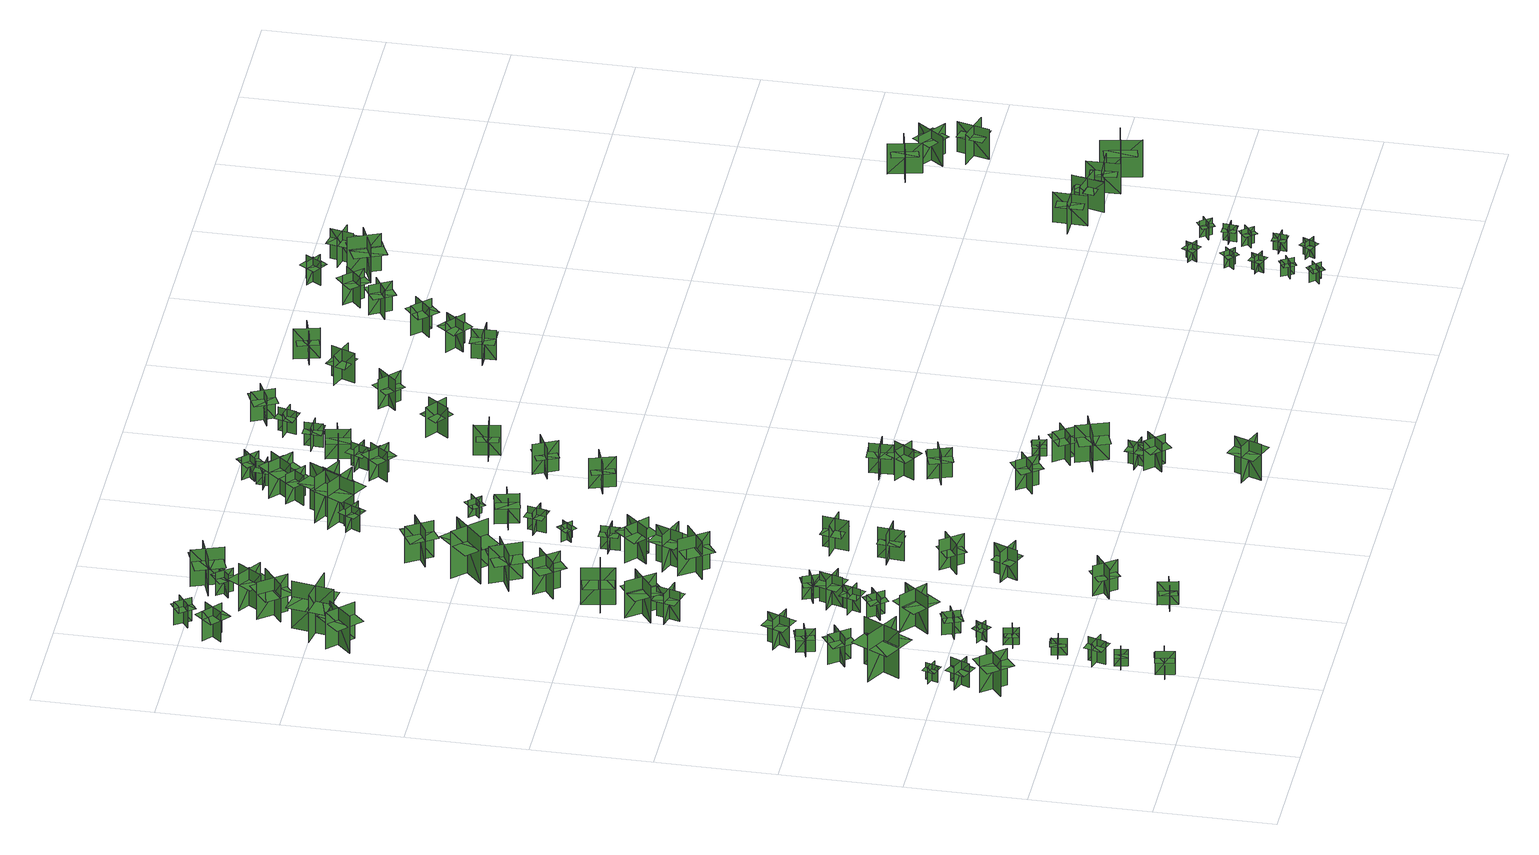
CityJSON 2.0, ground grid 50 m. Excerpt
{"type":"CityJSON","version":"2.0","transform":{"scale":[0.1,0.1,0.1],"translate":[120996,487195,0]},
"CityObjects":{
"tree1":{"type":"SolitaryVegetationObject","geometry":[{"type":"MultiSurface","lod":"1","boundaries":[[[0,1,2]],[[0,2,3]],[[4,5,6]],[[4,6,7]],[[8,9,10]],[[8,10,11]],[[8,11,12]],[[8,12,13]]]}]},
"tree2":{"type":"SolitaryVegetationObject","geometry":[{"type":"MultiSurface","lod":"1","boundaries":[[[14,15,16]],[[14,16,17]],[[18,19,20]],[[18,20,21]],[[22,23,24]],[[22,24,25]],[[22,25,26]],[[22,26,27]]]}]},
"tree3":{"type":"SolitaryVegetationObject","geometry":[{"type":"MultiSurface","lod":"1","boundaries":[[[28,29,30]],[[28,30,31]],[[32,33,34]],[[32,34,35]],[[36,37,38]],[[36,38,39]],[[36,39,40]],[[36,40,41]]]}]},
"tree4":{"type":"SolitaryVegetationObject","geometry":[{"type":"MultiSurface","lod":"1","boundaries":[[[42,43,44]],[[42,44,45]],[[46,47,48]],[[46,48,49]],[[50,51,52]],[[50,52,53]],[[50,53,54]],[[50,54,55]]]}]},
"tree5":{"type":"SolitaryVegetationObject","geometry":[{"type":"MultiSurface","lod":"1","boundaries":[[[56,57,58]],[[56,58,59]],[[60,61,62]],[[60,62,63]],[[64,65,66]],[[64,66,67]],[[64,67,68]],[[64,68,69]]]}]},
"tree6":{"type":"SolitaryVegetationObject","geometry":[{"type":"MultiSurface","lod":"1","boundaries":[[[70,71,72]],[[70,72,73]],[[74,75,76]],[[74,76,77]],[[78,79,80]],[[78,80,81]],[[78,81,82]],[[78,82,83]]]}]},
"tree7":{"type":"SolitaryVegetationObject","geometry":[{"type":"MultiSurface","lod":"1","boundaries":[[[84,85,86]],[[84,86,87]],[[88,89,90]],[[88,90,91]],[[92,93,94]],[[92,94,95]],[[92,95,96]],[[92,96,97]]]}]},
"tree8":{"type":"SolitaryVegetationObject","geometry":[{"type":"MultiSurface","lod":"1","boundaries":[[[98,99,100]],[[98,100,101]],[[102,103,104]],[[102,104,105]],[[106,107,108]],[[106,108,109]],[[106,109,110]],[[106,110,111]]]}]},
"tree9":{"type":"SolitaryVegetationObject","geometry":[{"type":"MultiSurface","lod":"1","boundaries":[[[112,113,114]],[[112,114,115]],[[116,117,118]],[[116,118,119]],[[120,121,122]],[[120,122,123]],[[120,123,124]],[[120,124,125]]]}]},
"tree10":{"type":"SolitaryVegetationObject","geometry":[{"type":"MultiSurface","lod":"1","boundaries":[[[126,127,128]],[[126,128,129]],[[130,131,132]],[[130,132,133]],[[134,135,136]],[[134,136,137]],[[134,137,138]],[[134,138,139]]]}]},
"tree11":{"type":"SolitaryVegetationObject","geometry":[{"type":"MultiSurface","lod":"1","boundaries":[[[140,141,142]],[[140,142,143]],[[144,145,146]],[[144,146,147]],[[148,149,150]],[[148,150,151]],[[148,151,152]],[[148,152,153]]]}]},
"tree12":{"type":"SolitaryVegetationObject","geometry":[{"type":"MultiSurface","lod":"1","boundaries":[[[154,155,156]],[[154,156,157]],[[158,159,160]],[[158,160,161]],[[162,163,164]],[[162,164,165]],[[162,165,166]],[[162,166,167]]]}]},
"tree13":{"type":"SolitaryVegetationObject","geometry":[{"type":"MultiSurface","lod":"1","boundaries":[[[168,169,170]],[[168,170,171]],[[172,173,174]],[[172,174,175]],[[176,177,178]],[[176,178,179]],[[176,179,180]],[[176,180,181]]]}]},
"tree14":{"type":"SolitaryVegetationObject","geometry":[{"type":"MultiSurface","lod":"1","boundaries":[[[182,183,184]],[[182,184,185]],[[186,187,188]],[[186,188,189]],[[190,191,192]],[[190,192,193]],[[190,193,194]],[[190,194,195]]]}]},
"tree15":{"type":"SolitaryVegetationObject","geometry":[{"type":"MultiSurface","lod":"1","boundaries":[[[196,197,198]],[[196,198,199]],[[200,201,202]],[[200,202,203]],[[204,205,206]],[[204,206,207]],[[204,207,208]],[[204,208,209]]]}]},
"tree16":{"type":"SolitaryVegetationObject","geometry":[{"type":"MultiSurface","lod":"1","boundaries":[[[210,211,212]],[[210,212,213]],[[214,215,216]],[[214,216,217]],[[218,219,220]],[[218,220,221]],[[218,222,223]],[[218,223,219]]]}]},
"tree17":{"type":"SolitaryVegetationObject","geometry":[{"type":"MultiSurface","lod":"1","boundaries":[[[224,225,226]],[[224,226,227]],[[228,229,230]],[[228,230,231]],[[232,233,234]],[[232,234,235]],[[232,235,236]],[[232,236,237]]]}]},
"tree18":{"type":"SolitaryVegetationObject","geometry":[{"type":"MultiSurface","lod":"1","boundaries":[[[238,239,240]],[[238,240,241]],[[242,243,244]],[[242,244,245]],[[246,247,248]],[[246,248,249]],[[246,249,250]],[[246,250,251]]]}]},
"tree19":{"type":"SolitaryVegetationObject","geometry":[{"type":"MultiSurface","lod":"1","boundaries":[[[252,253,254]],[[252,254,255]],[[256,257,258]],[[256,258,259]],[[260,261,262]],[[260,262,263]],[[260,263,264]],[[260,264,265]]]}]},
"tree20":{"type":"SolitaryVegetationObject","geometry":[{"type":"MultiSurface","lod":"1","boundaries":[[[266,267,268]],[[266,268,269]],[[270,271,272]],[[270,272,273]],[[274,275,276]],[[274,276,277]],[[274,277,278]],[[274,278,279]]]}]},
"tree21":{"type":"SolitaryVegetationObject","geometry":[{"type":"MultiSurface","lod":"1","boundaries":[[[280,281,282]],[[280,282,283]],[[284,285,286]],[[284,286,287]],[[288,289,290]],[[288,290,291]],[[288,292,293]],[[288,293,289]]]}]},
"tree22":{"type":"SolitaryVegetationObject","geometry":[{"type":"MultiSurface","lod":"1","boundaries":[[[294,295,296]],[[294,296,297]],[[298,299,300]],[[298,300,301]],[[302,303,304]],[[302,304,305]],[[302,305,306]],[[302,306,307]]]}]},
"tree23":{"type":"SolitaryVegetationObject","geometry":[{"type":"MultiSurface","lod":"1","boundaries":[[[308,309,310]],[[308,310,311]],[[312,313,314]],[[312,314,315]],[[316,317,318]],[[316,318,319]],[[316,319,320]],[[316,320,321]]]}]},
"tree24":{"type":"SolitaryVegetationObject","geometry":[{"type":"MultiSurface","lod":"1","boundaries":[[[322,323,324]],[[322,324,325]],[[326,327,328]],[[326,328,329]],[[330,331,332]],[[330,332,333]],[[330,333,334]],[[330,334,335]]]}]},
"tree25":{"type":"SolitaryVegetationObject","geometry":[{"type":"MultiSurface","lod":"1","boundaries":[[[336,337,338]],[[336,338,339]],[[340,341,342]],[[340,342,343]],[[344,345,346]],[[344,346,347]],[[344,347,348]],[[344,348,349]]]}]},
"tree26":{"type":"SolitaryVegetationObject","geometry":[{"type":"MultiSurface","lod":"1","boundaries":[[[350,351,352]],[[350,352,353]],[[354,355,356]],[[354,356,357]],[[358,359,360]],[[358,360,361]],[[358,361,362]],[[358,362,363]]]}]},
"tree27":{"type":"SolitaryVegetationObject","geometry":[{"type":"MultiSurface","lod":"1","boundaries":[[[364,365,366]],[[364,366,367]],[[368,369,370]],[[368,370,371]],[[372,373,374]],[[372,374,375]],[[372,375,376]],[[372,376,377]]]}]},
"tree28":{"type":"SolitaryVegetationObject","geometry":[{"type":"MultiSurface","lod":"1","boundaries":[[[378,379,380]],[[378,380,381]],[[382,383,384]],[[382,384,385]],[[386,387,388]],[[386,388,389]],[[386,390,391]],[[386,391,387]]]}]},
"tree29":{"type":"SolitaryVegetationObject","geometry":[{"type":"MultiSurface","lod":"1","boundaries":[[[392,393,394]],[[392,394,395]],[[396,397,398]],[[396,398,399]],[[400,401,402]],[[400,402,403]],[[400,403,404]],[[400,404,405]]]}]},
"tree30":{"type":"SolitaryVegetationObject","geometry":[{"type":"MultiSurface","lod":"1","boundaries":[[[406,407,408]],[[406,408,409]],[[410,411,412]],[[410,412,413]],[[414,415,416]],[[414,416,417]],[[414,417,418]],[[414,418,419]]]}]},
"tree31":{"type":"SolitaryVegetationObject","geometry":[{"type":"MultiSurface","lod":"1","boundaries":[[[420,421,422]],[[420,422,423]],[[424,425,426]],[[424,426,427]],[[428,429,430]],[[428,430,431]],[[428,432,433]],[[428,433,429]]]}]},
"tree32":{"type":"SolitaryVegetationObject","geometry":[{"type":"MultiSurface","lod":"1","boundaries":[[[434,435,436]],[[434,436,437]],[[438,439,440]],[[438,440,441]],[[442,443,444]],[[442,444,445]],[[442,445,446]],[[442,446,447]]]}]},
"tree33":{"type":"SolitaryVegetationObject","geometry":[{"type":"MultiSurface","lod":"1","boundaries":[[[448,449,450]],[[448,450,451]],[[452,453,454]],[[452,454,455]],[[456,457,458]],[[456,458,459]],[[456,459,460]],[[456,460,461]]]}]},
"tree34":{"type":"SolitaryVegetationObject","geometry":[{"type":"MultiSurface","lod":"1","boundaries":[[[462,463,464]],[[462,464,465]],[[466,467,468]],[[466,468,469]],[[470,471,472]],[[470,472,473]],[[470,473,474]],[[470,474,475]]]}]},
"tree35":{"type":"SolitaryVegetationObject","geometry":[{"type":"MultiSurface","lod":"1","boundaries":[[[476,477,478]],[[476,478,479]],[[480,481,482]],[[480,482,483]],[[484,485,486]],[[484,486,487]],[[484,487,488]],[[484,488,489]]]}]},
"tree36":{"type":"SolitaryVegetationObject","geometry":[{"type":"MultiSurface","lod":"1","boundaries":[[[490,491,492]],[[490,492,493]],[[494,495,496]],[[494,496,497]],[[498,499,500]],[[498,500,501]],[[498,502,503]],[[498,503,499]]]}]},
"tree37":{"type":"SolitaryVegetationObject","geometry":[{"type":"MultiSurface","lod":"1","boundaries":[[[504,505,506]],[[504,506,507]],[[508,509,510]],[[508,510,511]],[[512,513,514]],[[512,514,515]],[[512,515,516]],[[512,516,517]]]}]},
"tree38":{"type":"SolitaryVegetationObject","geometry":[{"type":"MultiSurface","lod":"1","boundaries":[[[518,519,520]],[[518,520,521]],[[522,523,524]],[[522,524,525]],[[526,527,528]],[[526,528,529]],[[526,529,530]],[[526,530,531]]]}]},
"tree39":{"type":"SolitaryVegetationObject","geometry":[{"type":"MultiSurface","lod":"1","boundaries":[[[532,533,534]],[[532,534,535]],[[536,537,538]],[[536,538,539]],[[540,541,542]],[[540,542,543]],[[540,543,544]],[[540,544,545]]]}]},
"tree40":{"type":"SolitaryVegetationObject","geometry":[{"type":"MultiSurface","lod":"1","boundaries":[[[546,547,548]],[[546,548,549]],[[550,551,552]],[[550,552,553]],[[554,555,556]],[[554,556,557]],[[554,558,559]],[[554,559,555]]]}]},
"tree41":{"type":"SolitaryVegetationObject","geometry":[{"type":"MultiSurface","lod":"1","boundaries":[[[560,561,562]],[[560,562,563]],[[564,565,566]],[[564,566,567]],[[568,569,570]],[[568,570,571]],[[568,571,572]],[[568,572,573]]]}]},
"tree42":{"type":"SolitaryVegetationObject","geometry":[{"type":"MultiSurface","lod":"1","boundaries":[[[574,575,576]],[[574,576,577]],[[578,579,580]],[[578,580,581]],[[582,583,584]],[[582,584,585]],[[582,585,586]],[[582,586,587]]]}]},
"tree43":{"type":"SolitaryVegetationObject","geometry":[{"type":"MultiSurface","lod":"1","boundaries":[[[588,589,590]],[[588,590,591]],[[592,593,594]],[[592,594,595]],[[596,597,598]],[[596,598,599]],[[596,599,600]],[[596,600,601]]]}]},
"tree44":{"type":"SolitaryVegetationObject","geometry":[{"type":"MultiSurface","lod":"1","boundaries":[[[602,603,604]],[[602,604,605]],[[606,607,608]],[[606,608,609]],[[610,611,612]],[[610,612,613]],[[610,613,614]],[[610,614,615]]]}]},
"tree45":{"type":"SolitaryVegetationObject","geometry":[{"type":"MultiSurface","lod":"1","boundaries":[[[616,617,618]],[[616,618,619]],[[620,621,622]],[[620,622,623]],[[624,625,626]],[[624,626,627]],[[624,627,628]],[[624,628,629]]]}]},
"tree46":{"type":"SolitaryVegetationObject","geometry":[{"type":"MultiSurface","lod":"1","boundaries":[[[630,631,632]],[[630,632,633]],[[634,635,636]],[[634,636,637]],[[638,639,640]],[[638,640,641]],[[638,641,642]],[[638,642,643]]]}]},
"tree47":{"type":"SolitaryVegetationObject","geometry":[{"type":"MultiSurface","lod":"1","boundaries":[[[644,645,646]],[[644,646,647]],[[648,649,650]],[[648,650,651]],[[652,653,654]],[[652,654,655]],[[652,655,656]],[[652,656,657]]]}]},
"tree48":{"type":"SolitaryVegetationObject","geometry":[{"type":"MultiSurface","lod":"1","boundaries":[[[658,659,660]],[[658,660,661]],[[662,663,664]],[[662,664,665]],[[666,667,668]],[[666,668,669]],[[666,669,670]],[[666,670,671]]]}]},
"tree49":{"type":"SolitaryVegetationObject","geometry":[{"type":"MultiSurface","lod":"1","boundaries":[[[672,673,674]],[[672,674,675]],[[676,677,678]],[[676,678,679]],[[680,681,682]],[[680,682,683]],[[680,683,684]],[[680,684,685]]]}]},
"tree50":{"type":"SolitaryVegetationObject","geometry":[{"type":"MultiSurface","lod":"1","boundaries":[[[686,687,688]],[[686,688,689]],[[690,691,692]],[[690,692,693]],[[694,695,696]],[[694,696,697]],[[694,697,698]],[[694,698,699]]]}]},
"tree51":{"type":"SolitaryVegetationObject","geometry":[{"type":"MultiSurface","lod":"1","boundaries":[[[700,701,702]],[[700,702,703]],[[704,705,706]],[[704,706,707]],[[708,709,710]],[[708,710,711]],[[708,711,712]],[[708,712,713]]]}]},
"tree52":{"type":"SolitaryVegetationObject","geometry":[{"type":"MultiSurface","lod":"1","boundaries":[[[714,715,716]],[[714,716,717]],[[718,719,720]],[[718,720,721]],[[722,723,724]],[[722,724,725]],[[722,725,726]],[[722,726,727]]]}]},
"tree53":{"type":"SolitaryVegetationObject","geometry":[{"type":"MultiSurface","lod":"1","boundaries":[[[728,729,730]],[[728,730,731]],[[732,733,734]],[[732,734,735]],[[736,737,738]],[[736,738,739]],[[736,739,740]],[[736,740,741]]]}]},
"tree54":{"type":"SolitaryVegetationObject","geometry":[{"type":"MultiSurface","lod":"1","boundaries":[[[742,743,744]],[[742,744,745]],[[746,747,748]],[[746,748,749]],[[750,751,752]],[[750,752,753]],[[750,753,754]],[[750,754,755]]]}]},
"tree55":{"type":"SolitaryVegetationObject","geometry":[{"type":"MultiSurface","lod":"1","boundaries":[[[756,757,758]],[[756,758,759]],[[760,761,762]],[[760,762,763]],[[764,765,766]],[[764,766,767]],[[764,767,768]],[[764,768,769]]]}]},
"tree56":{"type":"SolitaryVegetationObject","geometry":[{"type":"MultiSurface","lod":"1","boundaries":[[[770,771,772]],[[770,772,773]],[[774,775,776]],[[774,776,777]],[[778,779,780]],[[778,780,781]],[[778,781,782]],[[778,782,783]]]}]},
"tree57":{"type":"SolitaryVegetationObject","geometry":[{"type":"MultiSurface","lod":"1","boundaries":[[[784,785,786]],[[784,786,787]],[[788,789,790]],[[788,790,791]],[[792,793,794]],[[792,794,795]],[[792,795,796]],[[792,796,797]]]}]},
"tree58":{"type":"SolitaryVegetationObject","geometry":[{"type":"MultiSurface","lod":"1","boundaries":[[[798,799,800]],[[798,800,801]],[[802,803,804]],[[802,804,805]],[[806,807,808]],[[806,808,809]],[[806,809,810]],[[806,810,811]]]}]},
"tree59":{"type":"SolitaryVegetationObject","geometry":[{"type":"MultiSurface","lod":"1","boundaries":[[[812,813,814]],[[812,814,815]],[[816,817,818]],[[816,818,819]],[[820,821,822]],[[820,822,823]],[[820,823,824]],[[820,824,825]]]}]},
"tree60":{"type":"SolitaryVegetationObject","geometry":[{"type":"MultiSurface","lod":"1","boundaries":[[[826,827,828]],[[826,828,829]],[[830,831,832]],[[830,832,833]],[[834,835,836]],[[834,836,837]],[[834,838,839]],[[834,839,835]]]}]},
"tree61":{"type":"SolitaryVegetationObject","geometry":[{"type":"MultiSurface","lod":"1","boundaries":[[[840,841,842]],[[840,842,843]],[[844,845,846]],[[844,846,847]],[[848,849,850]],[[848,850,851]],[[848,851,852]],[[848,852,853]]]}]},
"tree62":{"type":"SolitaryVegetationObject","geometry":[{"type":"MultiSurface","lod":"1","boundaries":[[[854,855,856]],[[854,856,857]],[[858,859,860]],[[858,860,861]],[[862,863,864]],[[862,864,865]],[[862,865,866]],[[862,866,867]]]}]},
"tree63":{"type":"SolitaryVegetationObject","geometry":[{"type":"MultiSurface","lod":"1","boundaries":[[[868,869,870]],[[868,870,871]],[[872,873,874]],[[872,874,875]],[[876,877,878]],[[876,878,879]],[[876,879,880]],[[876,880,881]]]}]},
"tree64":{"type":"SolitaryVegetationObject","geometry":[{"type":"MultiSurface","lod":"1","boundaries":[[[882,883,884]],[[882,884,885]],[[886,887,888]],[[886,888,889]],[[890,891,892]],[[890,892,893]],[[890,893,894]],[[890,894,895]]]}]},
"tree65":{"type":"SolitaryVegetationObject","geometry":[{"type":"MultiSurface","lod":"1","boundaries":[[[896,897,898]],[[896,898,899]],[[900,901,902]],[[900,902,903]],[[904,905,906]],[[904,906,907]],[[904,908,909]],[[904,909,905]]]}]},
"tree66":{"type":"SolitaryVegetationObject","geometry":[{"type":"MultiSurface","lod":"1","boundaries":[[[910,911,912]],[[910,912,913]],[[914,915,916]],[[914,916,917]],[[918,919,920]],[[918,920,921]],[[918,921,922]],[[918,922,923]]]}]},
"tree67":{"type":"SolitaryVegetationObject","geometry":[{"type":"MultiSurface","lod":"1","boundaries":[[[924,925,926]],[[924,926,927]],[[928,929,930]],[[928,930,931]],[[932,933,934]],[[932,934,935]],[[932,935,936]],[[932,936,937]]]}]},
"tree68":{"type":"SolitaryVegetationObject","geometry":[{"type":"MultiSurface","lod":"1","boundaries":[[[938,939,940]],[[938,940,941]],[[942,943,944]],[[942,944,945]],[[946,947,948]],[[946,948,949]],[[946,949,950]],[[946,950,951]]]}]},
"tree69":{"type":"SolitaryVegetationObject","geometry":[{"type":"MultiSurface","lod":"1","boundaries":[[[952,953,954]],[[952,954,955]],[[956,957,958]],[[956,958,959]],[[960,961,962]],[[960,962,963]],[[960,963,964]],[[960,964,965]]]}]},
"tree70":{"type":"SolitaryVegetationObject","geometry":[{"type":"MultiSurface","lod":"1","boundaries":[[[966,967,968]],[[966,968,969]],[[970,971,972]],[[970,972,973]],[[974,975,976]],[[974,976,977]],[[974,978,979]],[[974,979,975]]]}]},
"tree71":{"type":"SolitaryVegetationObject","geometry":[{"type":"MultiSurface","lod":"1","boundaries":[[[980,981,982]],[[980,982,983]],[[984,985,986]],[[984,986,987]],[[988,989,990]],[[988,990,991]],[[988,991,992]],[[988,992,993]]]}]},
"tree72":{"type":"SolitaryVegetationObject","geometry":[{"type":"MultiSurface","lod":"1","boundaries":[[[994,995,996]],[[994,996,997]],[[998,999,1000]],[[998,1000,1001]],[[1002,1003,1004]],[[1002,1004,1005]],[[1002,1005,1006]],[[1002,1006,1007]]]}]},
"tree73":{"type":"SolitaryVegetationObject","geometry":[{"type":"MultiSurface","lod":"1","boundaries":[[[1008,1009,1010]],[[1008,1010,1011]],[[1012,1013,1014]],[[1012,1014,1015]],[[1016,1017,1018]],[[1016,1018,1019]],[[1016,1020,1021]],[[1016,1021,1017]]]}]},
"tree74":{"type":"SolitaryVegetationObject","geometry":[{"type":"MultiSurface","lod":"1","boundaries":[[[1022,1023,1024]],[[1022,1024,1025]],[[1026,1027,1028]],[[1026,1028,1029]],[[1030,1031,1032]],[[1030,1032,1033]],[[1030,1033,1034]],[[1030,1034,1035]]]}]},
"tree75":{"type":"SolitaryVegetationObject","geometry":[{"type":"MultiSurface","lod":"1","boundaries":[[[1036,1037,1038]],[[1036,1038,1039]],[[1040,1041,1042]],[[1040,1042,1043]],[[1044,1045,1046]],[[1044,1046,1047]],[[1044,1047,1048]],[[1044,1048,1049]]]}]},
"tree76":{"type":"SolitaryVegetationObject","geometry":[{"type":"MultiSurface","lod":"1","boundaries":[[[1050,1051,1052]],[[1050,1052,1053]],[[1054,1055,1056]],[[1054,1056,1057]],[[1058,1059,1060]],[[1058,1060,1061]],[[1058,1062,1063]],[[1058,1063,1059]]]}]},
"tree77":{"type":"SolitaryVegetationObject","geometry":[{"type":"MultiSurface","lod":"1","boundaries":[[[1064,1065,1066]],[[1064,1066,1067]],[[1068,1069,1070]],[[1068,1070,1071]],[[1072,1073,1074]],[[1072,1074,1075]],[[1072,1076,1077]],[[1072,1077,1073]]]}]},
"tree78":{"type":"SolitaryVegetationObject","geometry":[{"type":"MultiSurface","lod":"1","boundaries":[[[1078,1079,1080]],[[1078,1080,1081]],[[1082,1083,1084]],[[1082,1084,1085]],[[1086,1087,1088]],[[1086,1088,1089]],[[1086,1089,1090]],[[1086,1090,1091]]]}]},
"tree79":{"type":"SolitaryVegetationObject","geometry":[{"type":"MultiSurface","lod":"1","boundaries":[[[1092,1093,1094]],[[1092,1094,1095]],[[1096,1097,1098]],[[1096,1098,1099]],[[1100,1101,1102]],[[1100,1102,1103]],[[1100,1104,1105]],[[1100,1105,1101]]]}]},
"tree80":{"type":"SolitaryVegetationObject","geometry":[{"type":"MultiSurface","lod":"1","boundaries":[[[1106,1107,1108]],[[1106,1108,1109]],[[1110,1111,1112]],[[1110,1112,1113]],[[1114,1115,1116]],[[1114,1116,1117]],[[1114,1117,1118]],[[1114,1118,1119]]]}]},
"tree81":{"type":"SolitaryVegetationObject","geometry":[{"type":"MultiSurface","lod":"1","boundaries":[[[1120,1121,1122]],[[1120,1122,1123]],[[1124,1125,1126]],[[1124,1126,1127]],[[1128,1129,1130]],[[1128,1130,1131]],[[1128,1131,1132]],[[1128,1132,1133]]]}]},
"tree82":{"type":"SolitaryVegetationObject","geometry":[{"type":"MultiSurface","lod":"1","boundaries":[[[1134,1135,1136]],[[1134,1136,1137]],[[1138,1139,1140]],[[1138,1140,1141]],[[1142,1143,1144]],[[1142,1144,1145]],[[1142,1145,1146]],[[1142,1146,1147]]]}]},
"tree83":{"type":"SolitaryVegetationObject","geometry":[{"type":"MultiSurface","lod":"1","boundaries":[[[1148,1149,1150]],[[1148,1150,1151]],[[1152,1153,1154]],[[1152,1154,1155]],[[1156,1157,1158]],[[1156,1158,1159]],[[1156,1159,1160]],[[1156,1160,1161]]]}]},
"tree84":{"type":"SolitaryVegetationObject","geometry":[{"type":"MultiSurface","lod":"1","boundaries":[[[1162,1163,1164]],[[1162,1164,1165]],[[1166,1167,1168]],[[1166,1168,1169]],[[1170,1171,1172]],[[1170,1172,1173]],[[1170,1173,1174]],[[1170,1174,1175]]]}]},
"tree85":{"type":"SolitaryVegetationObject","geometry":[{"type":"MultiSurface","lod":"1","boundaries":[[[1176,1177,1178]],[[1176,1178,1179]],[[1180,1181,1182]],[[1180,1182,1183]],[[1184,1185,1186]],[[1184,1186,1187]],[[1184,1187,1188]],[[1184,1188,1189]]]}]},
"tree86":{"type":"SolitaryVegetationObject","geometry":[{"type":"MultiSurface","lod":"1","boundaries":[[[1190,1191,1192]],[[1190,1192,1193]],[[1194,1195,1196]],[[1194,1196,1197]],[[1198,1199,1200]],[[1198,1200,1201]],[[1198,1201,1202]],[[1198,1202,1203]]]}]},
"tree87":{"type":"SolitaryVegetationObject","geometry":[{"type":"MultiSurface","lod":"1","boundaries":[[[1204,1205,1206]],[[1204,1206,1207]],[[1208,1209,1210]],[[1208,1210,1211]],[[1212,1213,1214]],[[1212,1214,1215]],[[1212,1215,1216]],[[1212,1216,1217]]]}]},
"tree88":{"type":"SolitaryVegetationObject","geometry":[{"type":"MultiSurface","lod":"1","boundaries":[[[1218,1219,1220]],[[1218,1220,1221]],[[1222,1223,1224]],[[1222,1224,1225]],[[1226,1227,1228]],[[1226,1228,1229]],[[1226,1229,1230]],[[1226,1230,1231]]]}]},
"tree89":{"type":"SolitaryVegetationObject","geometry":[{"type":"MultiSurface","lod":"1","boundaries":[[[1232,1233,1234]],[[1232,1234,1235]],[[1236,1237,1238]],[[1236,1238,1239]],[[1240,1241,1242]],[[1240,1242,1243]],[[1240,1243,1244]],[[1240,1244,1245]]]}]},
"tree90":{"type":"SolitaryVegetationObject","geometry":[{"type":"MultiSurface","lod":"1","boundaries":[[[1246,1247,1248]],[[1246,1248,1249]],[[1250,1251,1252]],[[1250,1252,1253]],[[1254,1255,1256]],[[1254,1256,1257]],[[1254,1257,1258]],[[1254,1258,1259]]]}]},
"tree91":{"type":"SolitaryVegetationObject","geometry":[{"type":"MultiSurface","lod":"1","boundaries":[[[1260,1261,1262]],[[1260,1262,1263]],[[1264,1265,1266]],[[1264,1266,1267]],[[1268,1269,1270]],[[1268,1270,1271]],[[1268,1271,1272]],[[1268,1272,1273]]]}]},
"tree92":{"type":"SolitaryVegetationObject","geometry":[{"type":"MultiSurface","lod":"1","boundaries":[[[1274,1275,1276]],[[1274,1276,1277]],[[1278,1279,1280]],[[1278,1280,1281]],[[1282,1283,1284]],[[1282,1284,1285]],[[1282,1285,1286]],[[1282,1286,1287]]]}]},
"tree93":{"type":"SolitaryVegetationObject","geometry":[{"type":"MultiSurface","lod":"1","boundaries":[[[1288,1289,1290]],[[1288,1290,1291]],[[1292,1293,1294]],[[1292,1294,1295]],[[1296,1297,1298]],[[1296,1298,1299]],[[1296,1299,1300]],[[1296,1300,1301]]]}]},
"tree94":{"type":"SolitaryVegetationObject","geometry":[{"type":"MultiSurface","lod":"1","boundaries":[[[1302,1303,1304]],[[1302,1304,1305]],[[1306,1307,1308]],[[1306,1308,1309]],[[1310,1311,1312]],[[1310,1312,1313]],[[1310,1313,1314]],[[1310,1314,1315]]]}]},
"tree95":{"type":"SolitaryVegetationObject","geometry":[{"type":"MultiSurface","lod":"1","boundaries":[[[1316,1317,1318]],[[1316,1318,1319]],[[1320,1321,1322]],[[1320,1322,1323]],[[1324,1325,1326]],[[1324,1326,1327]],[[1324,1327,1328]],[[1324,1328,1329]]]}]},
"tree96":{"type":"SolitaryVegetationObject","geometry":[{"type":"MultiSurface","lod":"1","boundaries":[[[1330,1331,1332]],[[1330,1332,1333]],[[1334,1335,1336]],[[1334,1336,1337]],[[1338,1339,1340]],[[1338,1340,1341]],[[1338,1341,1342]],[[1338,1342,1343]]]}]},
"tree97":{"type":"SolitaryVegetationObject","geometry":[{"type":"MultiSurface","lod":"1","boundaries":[[[1344,1345,1346]],[[1344,1346,1347]],[[1348,1349,1350]],[[1348,1350,1351]],[[1352,1353,1354]],[[1352,1354,1355]],[[1352,1355,1356]],[[1352,1356,1357]]]}]},
"tree98":{"type":"SolitaryVegetationObject","geometry":[{"type":"MultiSurface","lod":"1","boundaries":[[[1358,1359,1360]],[[1358,1360,1361]],[[1362,1363,1364]],[[1362,1364,1365]],[[1366,1367,1368]],[[1366,1368,1369]],[[1366,1369,1370]],[[1366,1370,1371]]]}]},
"tree99":{"type":"SolitaryVegetationObject","geometry":[{"type":"MultiSurface","lod":"1","boundaries":[[[1372,1373,1374]],[[1372,1374,1375]],[[1376,1377,1378]],[[1376,1378,1379]],[[1380,1381,1382]],[[1380,1382,1383]],[[1380,1383,1384]],[[1380,1384,1385]]]}]},
"tree100":{"type":"SolitaryVegetationObject","geometry":[{"type":"MultiSurface","lod":"1","boundaries":[[[1386,1387,1388]],[[1386,1388,1389]],[[1390,1391,1392]],[[1390,1392,1393]],[[1394,1395,1396]],[[1394,1396,1397]],[[1394,1397,1398]],[[1394,1398,1399]]]}]},
"tree101":{"type":"SolitaryVegetationObject","geometry":[{"type":"MultiSurface","lod":"1","boundaries":[[[1400,1401,1402]],[[1400,1402,1403]],[[1404,1405,1406]],[[1404,1406,1407]],[[1408,1409,1410]],[[1408,1410,1411]],[[1408,1411,1412]],[[1408,1412,1413]]]}]},
"tree102":{"type":"SolitaryVegetationObject","geometry":[{"type":"MultiSurface","lod":"1","boundaries":[[[1414,1415,1416]],[[1414,1416,1417]],[[1418,1419,1420]],[[1418,1420,1421]],[[1422,1423,1424]],[[1422,1424,1425]],[[1422,1425,1426]],[[1422,1426,1427]]]}]},
"tree103":{"type":"SolitaryVegetationObject","geometry":[{"type":"MultiSurface","lod":"1","boundaries":[[[1428,1429,1430]],[[1428,1430,1431]],[[1432,1433,1434]],[[1432,1434,1435]],[[1436,1437,1438]],[[1436,1438,1439]],[[1436,1439,1440]],[[1436,1440,1441]]]}]}
},
"vertices":[
[300,816,17],[205,740,17],[205,740,186],[300,816,186],[220,826,17],[296,730,17],[296,730,186],[220,826,186],[220,826,139],[172,788,139],[248,692,139],[296,730,139],[343,768,139],[268,863,139],
[289,955,15],[253,875,15],[253,875,124],[289,955,124],[223,930,15],[304,894,15],[304,894,124],[223,930,124],[281,953,89],[243,969,89],[209,888,89],[246,872,89],[284,856,89],[318,937,89],
[493,173,6],[509,97,6],[509,97,113],[493,173,113],[465,130,6],[540,146,6],[540,146,113],[465,130,113],[465,130,83],[473,92,83],[548,108,83],[540,146,83],[532,184,83],[457,168,83],
[305,1023,11],[253,1041,11],[253,1041,88],[305,1023,88],[289,1056,11],[271,1004,11],[271,1004,88],[289,1056,88],[289,1056,67],[262,1065,67],[245,1013,67],[271,1004,67],[298,995,67],[315,1048,67],
[549,322,11],[494,312,11],[494,312,88],[549,322,88],[518,343,11],[529,289,11],[529,289,88],[518,343,88],[518,343,66],[491,338,66],[502,283,66],[529,289,66],[556,294,66],[546,348,66],
[567,405,12],[492,428,12],[492,428,120],[567,405,120],[542,451,12],[520,377,12],[520,377,120],[542,451,120],[542,451,90],[505,462,90],[483,388,90],[520,377,90],[557,366,90],[579,440,90],
[368,1317,4],[283,1163,4],[283,1163,224],[368,1317,224],[234,1278,4],[388,1193,4],[388,1193,224],[234,1278,224],[352,1313,153],[280,1351,153],[198,1196,153],[269,1158,153],[341,1120,153],[424,1275,153],
[546,537,21],[536,599,21],[536,599,100],[546,537,100],[576,577,21],[513,568,21],[513,568,100],[576,577,100],[550,542,75],[579,547,75],[568,609,75],[539,604,75],[510,599,75],[521,537,75],
[323,1386,7],[404,1444,7],[404,1444,146],[323,1386,146],[389,1375,7],[330,1456,7],[330,1456,146],[389,1375,146],[389,1375,107],[429,1404,107],[370,1485,107],[330,1456,107],[290,1427,107],[348,1346,107],
[618,771,21],[557,757,21],[557,757,100],[618,771,100],[575,798,21],[590,736,21],[590,736,100],[575,798,100],[613,775,74],[606,803,74],[545,787,74],[552,759,74],[559,731,74],[620,747,74],
[386,1596,10],[408,1522,10],[408,1522,118],[386,1596,118],[361,1551,10],[436,1573,10],[436,1573,118],[361,1551,118],[361,1551,88],[372,1514,88],[447,1536,88],[436,1573,88],[425,1610,88],[351,1589,88],
[590,867,17],[617,915,17],[617,915,94],[590,867,94],[625,877,17],[577,904,17],[577,904,94],[625,877,94],[625,877,73],[639,901,73],[591,928,73],[577,904,73],[564,880,73],[612,853,73],
[383,1686,13],[476,1650,13],[476,1650,152],[383,1686,152],[410,1625,13],[445,1718,13],[445,1718,152],[410,1625,152],[410,1625,113],[456,1607,113],[491,1700,113],[445,1718,113],[398,1736,113],[363,1643,113],
[645,981,12],[616,1053,12],[616,1053,120],[645,981,120],[666,1028,12],[594,999,12],[594,999,120],[666,1028,120],[666,1028,90],[651,1064,90],[579,1035,90],[594,999,90],[608,963,90],[680,993,90],
[610,1219,8],[716,1131,8],[716,1131,180],[610,1219,180],[620,1110,8],[709,1216,8],[709,1216,180],[620,1110,180],[610,1206,125],[570,1156,125],[678,1070,125],[718,1120,125],[758,1170,125],[650,1256,125],
[1015,177,6],[995,259,6],[995,259,115],[1015,177,115],[1042,222,6],[1042,222,115],[960,202,115],[960,202,6],[1010,181,73],[993,253,73],[960,245,73],[977,173,73],[1045,189,73],[1028,261,73],
[684,1312,8],[747,1358,8],[747,1358,116],[684,1312,116],[735,1304,8],[689,1367,8],[689,1367,116],[735,1304,116],[735,1304,86],[766,1328,86],[720,1390,86],[689,1367,86],[658,1344,86],[704,1281,86],
[56,3323,13],[154,3420,13],[154,3420,185],[56,3323,185],[166,3322,13],[69,3421,13],[69,3421,185],[166,3322,185],[69,3322,130],[114,3277,130],[211,3376,130],[166,3421,130],[120,3466,130],[23,3367,130],
[722,1398,10],[746,1471,10],[746,1471,118],[722,1398,118],[768,1421,10],[694,1445,10],[694,1445,118],[768,1421,118],[768,1421,88],[780,1458,88],[706,1482,88],[694,1445,88],[682,1408,88],[756,1384,88],
[491,2144,13],[587,2117,13],[587,2117,152],[491,2144,152],[523,2086,13],[550,2182,13],[550,2182,152],[523,2086,152],[523,2086,113],[571,2073,113],[598,2169,113],[550,2182,113],[501,2195,113],[475,2099,113],
[1012,520,9],[1076,433,9],[1076,433,149],[1012,520,149],[1002,453,9],[1002,453,149],[1090,517,149],[1090,517,9],[1020,517,95],[1075,441,95],[1111,467,95],[1056,543,95],[983,490,95],[1039,414,95],
[713,1534,13],[808,1504,13],[808,1504,151],[713,1534,151],[744,1475,13],[773,1570,13],[773,1570,151],[744,1475,151],[744,1475,112],[791,1460,112],[821,1555,112],[773,1570,112],[726,1585,112],[696,1490,112],
[513,2305,10],[596,2194,10],[596,2194,182],[513,2305,182],[497,2197,10],[608,2279,10],[608,2279,182],[497,2197,182],[510,2293,126],[460,2254,126],[544,2144,126],[595,2183,126],[645,2222,126],[561,2332,126],
[274,3465,16],[101,3496,16],[101,3496,235],[274,3465,235],[194,3580,16],[163,3406,16],[163,3406,235],[194,3580,235],[266,3479,164],[278,3559,164],[104,3587,164],[92,3507,164],[79,3426,164],[253,3399,164],
[112,3845,14],[37,3911,14],[37,3911,152],[112,3845,152],[108,3911,14],[42,3837,14],[42,3837,152],[108,3911,152],[108,3911,114],[71,3944,114],[5,3870,114],[42,3837,114],[79,3804,114],[145,3878,114],
[765,1639,16],[795,1568,16],[795,1568,124],[765,1639,124],[745,1592,16],[817,1621,16],[817,1621,124],[745,1592,124],[745,1592,93],[760,1556,93],[832,1585,93],[817,1621,93],[802,1657,93],[731,1628,93],
[676,2433,5],[540,2408,5],[540,2408,177],[676,2433,177],[586,2495,5],[611,2359,5],[611,2359,177],[586,2495,177],[666,2441,121],[653,2504,121],[518,2476,121],[530,2413,121],[543,2351,121],[679,2378,121],
[1037,895,11],[1137,853,11],[1137,853,151],[1037,895,151],[1064,832,11],[1064,832,151],[1105,932,151],[1105,932,11],[1045,896,97],[1133,860,97],[1149,900,97],[1062,937,97],[1028,854,97],[1115,818,97],
[174,3978,15],[130,4041,15],[130,4041,123],[174,3978,123],[184,4029,15],[120,3984,15],[120,3984,123],[184,4029,123],[184,4029,93],[161,4060,93],[98,4016,93],[120,3984,93],[142,3953,93],[206,3997,93],
[339,3713,15],[228,3630,15],[228,3630,188],[339,3713,188],[230,3728,15],[313,3618,15],[313,3618,188],[230,3728,188],[326,3715,132],[287,3766,132],[178,3681,132],[217,3631,132],[256,3580,132],[365,3665,132],
[1148,1138,13],[1060,1075,13],[1060,1075,153],[1148,1138,153],[1081,1148,13],[1081,1148,153],[1145,1061,153],[1145,1061,13],[1145,1131,99],[1069,1075,99],[1094,1039,99],[1171,1095,99],[1118,1167,99],[1042,1112,99],
[697,2680,9],[600,2607,9],[600,2607,178],[697,2680,178],[617,2692,9],[690,2595,9],[690,2595,178],[617,2692,178],[617,2692,131],[568,2656,131],[641,2558,131],[690,2595,131],[739,2631,131],[666,2729,131],
[368,3826,8],[301,3724,8],[301,3724,178],[368,3826,178],[289,3810,8],[391,3743,8],[391,3743,178],[289,3810,178],[289,3810,130],[255,3759,130],[357,3692,130],[391,3743,130],[424,3794,130],[322,3861,130],
[954,2134,15],[839,2055,15],[839,2055,187],[954,2134,187],[846,2154,15],[924,2040,15],[924,2040,187],[846,2154,187],[941,2137,132],[904,2189,132],[791,2109,132],[828,2057,132],[865,2005,132],[978,2085,132],
[622,2789,9],[747,2849,9],[747,2849,181],[622,2789,181],[726,2753,9],[666,2878,9],[666,2878,181],[726,2753,181],[634,2784,126],[662,2727,126],[786,2789,126],[758,2846,126],[729,2903,126],[606,2842,126],
[1141,1407,7],[1132,1299,7],[1132,1299,147],[1141,1407,147],[1090,1362,7],[1090,1362,147],[1197,1354,147],[1197,1354,7],[1144,1399,93],[1137,1305,93],[1181,1302,93],[1188,1396,93],[1099,1403,93],[1092,1309,93],
[387,3921,6],[434,3859,6],[434,3859,113],[387,3921,113],[380,3869,6],[441,3917,6],[441,3917,113],[380,3869,113],[380,3869,83],[404,3839,83],[465,3886,83],[441,3917,83],[418,3947,83],[356,3900,83],
[865,2219,16],[979,2175,16],[979,2175,185],[865,2219,185],[898,2145,16],[942,2258,16],[942,2258,185],[898,2145,185],[898,2145,138],[955,2123,138],[998,2236,138],[942,2258,138],[885,2280,138],[841,2166,138],
[656,2908,9],[784,3029,9],[784,3029,228],[656,2908,228],[796,2904,9],[675,3032,9],[675,3032,228],[796,2904,228],[673,2906,158],[730,2848,158],[855,2972,158],[798,3030,158],[741,3088,158],[616,2964,158],
[1212,1577,12],[1105,1594,12],[1105,1594,152],[1212,1577,152],[1172,1632,12],[1172,1632,152],[1155,1525,152],[1155,1525,12],[1205,1574,98],[1112,1589,98],[1105,1546,98],[1198,1531,98],[1212,1619,98],[1119,1634,98],
[383,3950,4],[513,3997,4],[513,3997,176],[383,3950,176],[483,3903,4],[436,4033,4],[436,4033,176],[483,3903,176],[395,3944,121],[417,3884,121],[547,3933,121],[524,3993,121],[501,4052,121],[372,4003,121],
[919,2293,10],[1000,2384,10],[1000,2384,179],[919,2293,179],[1000,2298,10],[909,2378,10],[909,2378,179],[1000,2298,179],[1000,2298,131],[1041,2343,131],[949,2424,131],[909,2378,131],[869,2333,131],[960,2252,131],
[730,3145,15],[834,3207,15],[834,3207,185],[730,3145,185],[808,3125,15],[746,3229,15],[746,3229,185],[808,3125,185],[808,3125,137],[861,3156,137],[798,3260,137],[746,3229,137],[694,3198,137],[756,3093,137],
[994,2489,13],[993,2412,13],[993,2412,121],[994,2489,121],[957,2454,13],[1034,2452,13],[1034,2452,121],[957,2454,121],[957,2454,91],[956,2415,91],[1033,2414,91],[1034,2452,91],[1035,2491,91],[957,2493,91],
[1021,2614,10],[1058,2655,10],[1058,2655,87],[1021,2614,87],[1058,2616,10],[1017,2653,10],[1017,2653,87],[1058,2616,87],[1058,2616,66],[1076,2637,66],[1035,2673,66],[1017,2653,66],[998,2632,66],[1040,2595,66],
[1084,2799,11],[1067,2723,11],[1067,2723,119],[1084,2799,119],[1040,2771,11],[1116,2754,11],[1116,2754,119],[1040,2771,119],[1040,2771,89],[1032,2733,89],[1108,2716,89],[1116,2754,89],[1124,2792,89],[1049,2809,89],
[1061,2873,13],[1157,2897,13],[1157,2897,151],[1061,2873,151],[1118,2838,13],[1093,2935,13],[1093,2935,151],[1118,2838,151],[1118,2838,113],[1166,2851,113],[1142,2947,113],[1093,2935,113],[1045,2923,113],[1070,2826,113],
[957,3511,24],[921,3442,24],[921,3442,132],[957,3511,132],[908,3496,24],[977,3460,24],[977,3460,132],[908,3496,132],[908,3496,102],[890,3461,102],[959,3425,102],[977,3460,102],[994,3494,102],[926,3530,102],
[1936,96,6],[2050,53,6],[2050,53,175],[1936,96,175],[1969,22,6],[2012,136,6],[2012,136,175],[1969,22,175],[1969,22,128],[2026,0,128],[2069,114,128],[2012,136,128],[1955,157,128],[1912,44,128],
[1782,949,10],[1702,891,10],[1702,891,149],[1782,949,149],[1717,960,10],[1775,879,10],[1775,879,149],[1717,960,149],[1717,960,110],[1677,931,110],[1735,850,110],[1775,879,110],[1816,908,110],[1758,989,110],
[1167,3042,16],[1120,3000,16],[1120,3000,95],[1167,3042,95],[1117,3045,16],[1159,2997,16],[1159,2997,95],[1117,3045,95],[1161,3042,70],[1141,3064,70],[1095,3021,70],[1115,3000,70],[1134,2978,70],[1181,3021,70],
[921,3571,21],[1058,3499,21],[1058,3499,237],[921,3571,237],[951,3472,21],[1023,3609,21],[1023,3609,237],[951,3472,237],[951,3472,177],[1020,3436,177],[1092,3573,177],[1023,3609,177],[955,3645,177],[883,3508,177],
[960,3630,20],[1097,3557,20],[1097,3557,236],[960,3630,236],[989,3531,20],[1062,3668,20],[1062,3668,236],[989,3531,236],[989,3531,175],[1058,3494,175],[1131,3631,175],[1062,3668,175],[994,3704,175],[921,3567,175],
[1781,1285,18],[1687,1254,18],[1687,1254,157],[1781,1285,157],[1722,1316,18],[1753,1221,18],[1753,1221,157],[1722,1316,157],[1722,1316,118],[1675,1300,118],[1706,1206,118],[1753,1221,118],[1801,1237,118],[1770,1331,118],
[1957,420,7],[2029,489,7],[2029,489,145],[1957,420,145],[2023,418,7],[1955,490,7],[1955,490,145],[2023,418,145],[2023,418,106],[2059,452,106],[1991,524,106],[1955,490,106],[1919,456,106],[1987,384,106],
[1952,530,8],[2028,512,8],[2028,512,116],[1952,530,116],[1980,486,8],[1997,561,8],[1997,561,116],[1980,486,116],[1980,486,86],[2017,477,86],[2035,553,86],[1997,561,86],[1959,570,86],[1942,494,86],
[1772,1388,18],[1687,1439,18],[1687,1439,157],[1772,1388,157],[1757,1452,18],[1705,1367,18],[1705,1367,157],[1757,1452,157],[1757,1452,118],[1714,1478,118],[1663,1393,118],[1705,1367,118],[1748,1341,118],[1799,1427,118],
[1727,1552,17],[1732,1452,17],[1732,1452,156],[1727,1552,156],[1682,1503,17],[1782,1508,17],[1782,1508,156],[1682,1503,156],[1682,1503,117],[1685,1453,117],[1784,1458,117],[1782,1508,117],[1779,1558,117],[1680,1552,117],
[1910,687,7],[2041,732,7],[2041,732,180],[1910,687,180],[2009,639,7],[1964,769,7],[1964,769,180],[2009,639,180],[1921,680,124],[1943,620,124],[2073,668,124],[2051,728,124],[2029,788,124],[1899,740,124],
[1421,2617,11],[1455,2514,11],[1455,2514,151],[1421,2617,151],[1391,2556,11],[1391,2556,151],[1494,2590,151],[1494,2590,11],[1427,2612,97],[1457,2522,97],[1499,2536,97],[1469,2626,97],[1384,2598,97],[1414,2508,97],
[2007,775,9],[1950,856,9],[1950,856,148],[2007,775,148],[2019,840,9],[1937,783,9],[1937,783,148],[2019,840,148],[2019,840,109],[1990,881,109],[1909,824,109],[1937,783,109],[1966,742,109],[2047,800,109],
[1146,3775,17],[1083,3698,17],[1083,3698,156],[1146,3775,156],[1080,3769,17],[1157,3705,17],[1157,3705,156],[1080,3769,156],[1080,3769,117],[1048,3731,117],[1125,3667,117],[1157,3705,117],[1189,3743,117],[1112,3807,117],
[1969,940,12],[1983,886,12],[1983,886,89],[1969,940,89],[1950,908,12],[2004,922,12],[2004,922,89],[1950,908,89],[1950,908,67],[1957,881,67],[2011,895,67],[2004,922,67],[1997,949,67],[1943,935,67],
[1195,3849,13],[1115,3757,13],[1115,3757,183],[1195,3849,183],[1114,3844,13],[1206,3764,13],[1206,3764,183],[1114,3844,183],[1114,3844,135],[1074,3798,135],[1166,3718,135],[1206,3764,135],[1246,3810,135],[1154,3890,135],
[1491,2857,5],[1537,2759,5],[1537,2759,145],[1491,2857,145],[1469,2793,5],[1469,2793,145],[1567,2839,145],[1567,2839,5],[1498,2853,91],[1538,2767,91],[1578,2786,91],[1538,2871,91],[1457,2833,91],[1497,2748,91],
[1364,3481,24],[1301,3404,24],[1301,3404,162],[1364,3481,162],[1298,3475,24],[1375,3411,24],[1375,3411,162],[1298,3475,162],[1298,3475,123],[1266,3436,123],[1343,3373,123],[1375,3411,123],[1407,3450,123],[1330,3513,123],
[1211,3912,13],[1204,3835,13],[1204,3835,121],[1211,3912,121],[1171,3879,13],[1249,3872,13],[1249,3872,121],[1171,3879,121],[1171,3879,91],[1168,3841,91],[1245,3834,91],[1249,3872,91],[1252,3911,91],[1175,3918,91],
[1233,3973,11],[1286,3916,11],[1286,3916,119],[1233,3973,119],[1231,3921,11],[1287,3974,11],[1287,3974,119],[1231,3921,119],[1231,3921,88],[1257,3893,88],[1314,3946,88],[1287,3974,88],[1261,4002,88],[1204,3949,88],
[1407,3568,18],[1380,3496,18],[1380,3496,126],[1407,3568,126],[1360,3547,18],[1433,3520,18],[1433,3520,126],[1360,3547,126],[1360,3547,95],[1346,3511,95],[1419,3484,95],[1433,3520,95],[1446,3556,95],[1374,3584,95],
[1545,3044,9],[1652,3059,9],[1652,3059,149],[1545,3044,149],[1600,3003,9],[1600,3003,149],[1584,3111,149],[1584,3111,9],[1551,3049,95],[1645,3062,95],[1638,3106,95],[1545,3092,95],[1558,3004,95],[1651,3017,95],
[1504,3642,8],[1407,3620,8],[1407,3620,147],[1504,3642,147],[1448,3678,8],[1470,3581,8],[1470,3581,147],[1448,3678,147],[1448,3678,108],[1399,3667,108],[1422,3570,108],[1470,3581,108],[1519,3592,108],[1496,3689,108],
[1570,3742,8],[1493,3745,8],[1493,3745,116],[1570,3742,116],[1535,3780,8],[1532,3702,8],[1532,3702,116],[1535,3780,116],[1535,3780,85],[1497,3781,85],[1493,3704,85],[1532,3702,85],[1571,3701,85],[1574,3778,85],
[1765,3252,8],[1678,3318,8],[1678,3318,148],[1765,3252,148],[1755,3320,8],[1755,3320,148],[1690,3233,148],[1690,3233,8],[1757,3253,94],[1681,3310,94],[1655,3275,94],[1730,3218,94],[1784,3290,94],[1708,3346,94],
[1645,3855,11],[1570,3872,11],[1570,3872,119],[1645,3855,119],[1618,3899,11],[1600,3823,11],[1600,3823,119],[1618,3899,119],[1618,3899,88],[1580,3908,88],[1563,3832,88],[1600,3823,88],[1638,3815,88],[1656,3890,88],
[1650,3951,5],[1740,3993,5],[1740,3993,143],[1650,3951,143],[1712,3928,5],[1670,4018,5],[1670,4018,143],[1712,3928,143],[1712,3928,104],[1757,3949,104],[1716,4039,104],[1670,4018,104],[1625,3997,104],[1667,3907,104],
[1849,3541,6],[1927,3466,6],[1927,3466,146],[1849,3541,146],[1851,3473,6],[1851,3473,146],[1926,3551,146],[1926,3551,6],[1857,3539,92],[1925,3474,92],[1955,3506,92],[1887,3571,92],[1825,3506,92],[1894,3441,92],
[2086,3705,7],[1985,3745,7],[1985,3745,147],[2086,3705,147],[2058,3767,7],[2058,3767,147],[2018,3667,147],[2018,3667,7],[2078,3704,93],[1990,3739,93],[1974,3698,93],[2061,3663,93],[2095,3746,93],[2007,3781,93],
[2237,3195,8],[2337,3197,8],[2337,3197,147],[2237,3195,147],[2285,3149,8],[2282,3248,8],[2282,3248,147],[2285,3149,147],[2285,3149,108],[2335,3150,108],[2332,3250,108],[2282,3248,108],[2233,3247,108],[2235,3148,108],
[2119,3867,6],[2223,3896,6],[2223,3896,146],[2119,3867,146],[2178,3834,6],[2178,3834,146],[2149,3938,146],[2149,3938,6],[2124,3873,92],[2215,3899,92],[2203,3941,92],[2112,3915,92],[2136,3829,92],[2227,3855,92],
[2317,3286,9],[2378,3365,9],[2378,3365,148],[2317,3286,148],[2383,3294,9],[2304,3355,9],[2304,3355,148],[2383,3294,148],[2383,3294,109],[2414,3333,109],[2335,3394,109],[2304,3355,109],[2274,3316,109],[2353,3255,109],
[3464,59,10],[3428,101,10],[3428,101,87],[3464,59,87],[3467,96,10],[3425,60,10],[3425,60,87],[3467,96,87],[3467,96,65],[3449,117,65],[3407,81,65],[3425,60,65],[3443,39,65],[3485,75,65],
[2472,3441,6],[2404,3514,6],[2404,3514,144],[2472,3441,144],[2475,3507,6],[2402,3439,6],[2402,3439,144],[2475,3507,144],[2475,3507,106],[2441,3543,106],[2368,3476,106],[2402,3439,106],[2436,3403,106],[2509,3470,106],
[3479,171,9],[3451,219,9],[3451,219,86],[3479,171,86],[3489,207,9],[3441,179,9],[3441,179,86],[3489,207,86],[3489,207,65],[3475,231,65],[3427,203,65],[3441,179,65],[3455,155,65],[3502,183,65],
[3451,323,9],[3503,304,9],[3503,304,86],[3451,323,86],[3466,290,9],[3485,342,9],[3485,342,86],[3466,290,86],[3466,290,65],[3492,280,65],[3511,332,65],[3485,342,65],[3459,351,65],[3440,300,65],
[3504,450,11],[3466,411,11],[3466,411,88],[3504,450,88],[3468,450,11],[3507,412,11],[3507,412,88],[3468,450,88],[3468,450,67],[3448,431,67],[3488,392,67],[3507,412,67],[3526,431,67],[3487,470,67],
[2585,3686,7],[2499,3636,7],[2499,3636,145],[2585,3686,145],[2521,3703,7],[2571,3618,7],[2571,3618,145],[2521,3703,145],[2521,3703,106],[2478,3678,106],[2528,3592,106],[2571,3618,106],[2614,3643,106],[2563,3729,106],
[3597,148,7],[3647,123,7],[3647,123,84],[3597,148,84],[3609,113,7],[3633,162,7],[3633,162,84],[3609,113,84],[3609,113,62],[3633,101,62],[3658,150,62],[3633,162,62],[3609,175,62],[3584,125,62],
[3481,598,13],[3529,571,13],[3529,571,89],[3481,598,89],[3491,563,13],[3518,611,13],[3518,611,89],[3491,563,89],[3491,563,68],[3515,549,68],[3542,598,68],[3518,611,68],[3493,624,68],[3467,576,68],
[3616,259,7],[3671,254,7],[3671,254,84],[3616,259,84],[3639,231,7],[3645,286,7],[3645,286,84],[3639,231,84],[3639,231,63],[3667,228,63],[3672,283,63],[3645,286,63],[3617,289,63],[3612,233,63],
[2639,3814,7],[2566,3746,7],[2566,3746,146],[2639,3814,146],[2573,3817,7],[2640,3743,7],[2640,3743,146],[2573,3817,146],[2573,3817,107],[2536,3783,107],[2603,3710,107],[2640,3743,107],[2677,3777,107],[2610,3851,107],
[3676,406,10],[3633,371,10],[3633,371,87],[3676,406,87],[3640,410,10],[3674,367,10],[3674,367,87],[3640,410,87],[3640,410,66],[3618,393,66],[3653,350,66],[3674,367,66],[3696,384,66],[3662,427,66],
[3670,491,11],[3667,435,11],[3667,435,88],[3670,491,88],[3642,466,11],[3698,464,11],[3698,464,88],[3642,466,88],[3642,466,66],[3641,438,66],[3696,436,66],[3698,464,66],[3699,491,66],[3643,494,66],
[3704,577,13],[3658,547,13],[3658,547,90],[3704,577,90],[3668,585,13],[3698,539,13],[3698,539,90],[3668,585,90],[3668,585,68],[3645,570,68],[3675,524,68],[3698,539,68],[3722,554,68],[3691,600,68],
[2739,3994,9],[2697,3929,9],[2697,3929,117],[2739,3994,117],[2689,3984,9],[2754,3942,9],[2754,3942,117],[2689,3984,117],[2689,3984,87],[2668,3951,87],[2733,3909,87],[2754,3942,87],[2775,3974,87],[2710,4016,87],
[2796,3841,7],[2850,3714,7],[2850,3714,180],[2796,3841,180],[2754,3739,7],[2882,3793,7],[2882,3793,180],[2754,3739,180],[2790,3830,124],[2732,3804,124],[2788,3677,124],[2846,3703,124],[2905,3729,124],[2848,3856,124],
[3667,1034,16],[3669,1174,16],[3669,1174,156],[3667,1034,156],[3734,1099,16],[3734,1099,156],[3595,1102,156],[3595,1102,16],[3668,1046,119],[3714,1047,119],[3711,1156,119],[3665,1155,119],[3618,1154,119],[3621,1045,119],
[2884,3833,6],[2905,3930,6],[2905,3930,145],[2884,3833,145],[2940,3868,6],[2842,3889,6],[2842,3889,145],[2940,3868,145],[2940,3868,106],[2950,3917,106],[2853,3938,106],[2842,3889,106],[2832,3841,106],[2929,3820,106],
[3857,1043,17],[3721,1075,17],[3721,1075,157],[3857,1043,157],[3807,1123,17],[3807,1123,157],[3775,987,157],[3775,987,17],[3845,1046,120],[3854,1092,120],[3747,1112,120],[3738,1067,120],[3729,1021,120],[3837,1001,120],
[3921,948,17],[3915,1087,17],[3915,1087,157],[3921,948,157],[3984,1017,17],[3984,1017,157],[3845,1011,157],[3845,1011,17],[3921,960,120],[3967,964,120],[3958,1073,120],[3911,1069,120],[3865,1065,120],[3875,956,120],
[4028,1053,17],[4060,885,17],[4060,885,188],[4028,1053,188],[3964,957,17],[3964,957,188],[4132,990,188],[4132,990,17],[4030,1038,142],[3975,1025,142],[4006,895,142],[4061,908,142],[4116,921,142],[4086,1051,142],
[3901,1880,15],[3932,1744,15],[3932,1744,155],[3901,1880,155],[3851,1800,15],[3851,1800,155],[3987,1831,155],[3987,1831,15],[3903,1868,118],[3858,1856,118],[3887,1750,118],[3932,1763,118],[3977,1775,118],[3948,1880,118],
[3974,1768,18],[4085,1683,18],[4085,1683,157],[3974,1768,157],[3987,1675,18],[3987,1675,157],[4072,1786,157],[4072,1786,18],[3984,1760,120],[3957,1722,120],[4047,1659,120],[4073,1697,120],[4100,1736,120],[4011,1798,120],
[4068,1503,21],[4104,1638,21],[4104,1638,161],[4068,1503,161],[4150,1550,21],[4150,1550,161],[4014,1586,161],[4014,1586,21],[4072,1514,123],[4117,1504,123],[4141,1611,123],[4095,1621,123],[4050,1631,123],[4026,1524,123]
]}
